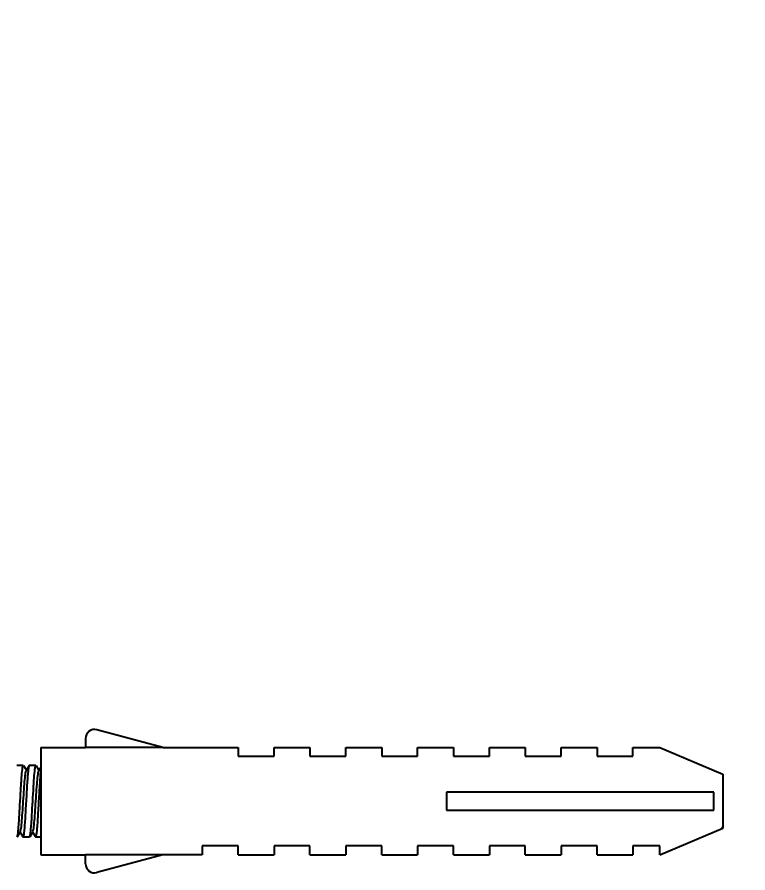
# Model space of a CAD drawing. Header units: inches. Extents: x 2 to 932, y -3 to 1338.
# Drawn here: x 832.47 to 873.19, y 218 to 265.72 of the extents above; entities that cross this region are included whole.
import ezdxf

# ---------------------------------------------------------------- set-up
doc = ezdxf.new("R2010")
doc.units = ezdxf.units.IN
doc.header["$MEASUREMENT"] = 0
doc.layers.add('line 2', color=140, linetype='Continuous')
doc.styles.get("Standard").update_dxf_attribs({"font": 'arial_0.ttf'})
doc.dimstyles.new('a', dxfattribs={"dimtxt": 3, "dimasz": 3, "dimexe": 2.5, "dimexo": 1, "dimgap": 1, "dimtad": 1, "dimdsep": 46, "dimtxsty": 'Standard', "dimcen": 0, "dimclrd": 2, "dimclre": 2, "dimclrt": 2, "dimadec": 0, "dimazin": 2, "dimtfac": 1, "dimtmove": 0, "dimatfit": 3, "dimfxl": 0, "dimtolj": 1, "dimtzin": 0, "dimarcsym": 0})

# ---------------------------------------------------------------- blocks, each defined once
blk = doc.blocks.new('*D50')
at = {"layer": 'Defpoints', "color": 0}
for p in [(871.787, 911.999), (871.787, 221.999), (919.603, 221.999)]:
    blk.add_point(p, dxfattribs=at)
at = {"layer": 'line 2', "color": 2, "lineweight": -2}
for p, q in [((876.787, 911.999), (932.103, 911.999)), ((919.603, 896.999), (919.603, 236.999)), ((876.787, 221.999), (932.103, 221.999))]:
    blk.add_line(p, q, dxfattribs=at)
at = {"layer": 'line 2', "color": 2}
for points in [[(917.103, 896.999), (922.103, 896.999), (919.603, 911.999)], [(917.103, 236.999), (922.103, 236.999), (919.603, 221.999)]]:
    blk.add_solid(points, dxfattribs=at)
at = {"layer": 'line 2', "color": 2, "insert": (906.944, 566.999), "char_height": 15, "attachment_point": 5, "rotation": 90}
blk.add_mtext('\\A1;690', dxfattribs=at)

msp = doc.modelspace()

# ---------------------------------------------------------------- linework, layer by layer
at = {"color": 2}
for p, q in [((840.585, 224.999), (836.917, 225.982)), ((836.287, 225.499), (836.287, 224.999)), ((833.787, 224.999), (833.787, 218.999)), ((833.787, 224.999), (836.287, 224.999)), ((840.585, 224.999), (836.287, 224.999)), ((840.585, 224.999), (844.787, 224.999)), ((844.787, 224.999), (844.787, 224.499)), ((846.787, 224.999), (848.787, 224.999)), ((846.787, 224.499), (846.787, 224.999)), ((848.787, 224.999), (848.787, 224.499)), ((850.787, 224.999), (852.787, 224.999)), ((850.787, 224.499), (850.787, 224.999)), ((852.787, 224.999), (852.787, 224.499)), ((854.787, 224.999), (856.787, 224.999)), ((854.787, 224.499), (854.787, 224.999)), ((856.787, 224.999), (856.787, 224.499)), ((858.787, 224.999), (860.787, 224.999)), ((858.787, 224.499), (858.787, 224.999)), ((860.787, 224.999), (860.787, 224.499)), ((862.787, 224.999), (864.787, 224.999)), ((862.787, 224.499), (862.787, 224.999)), ((864.787, 224.999), (864.787, 224.499)), ((866.787, 224.999), (868.287, 224.999)), ((866.787, 224.499), (866.787, 224.999)), ((868.287, 224.999), (871.787, 223.499)), ((844.787, 224.499), (846.787, 224.499)), ((848.787, 224.499), (850.787, 224.499)), ((852.787, 224.499), (854.787, 224.499)), ((856.787, 224.499), (858.787, 224.499)), ((860.787, 224.499), (862.787, 224.499)), ((864.787, 224.499), (866.787, 224.499)), ((832.46, 223.999), (832.814, 223.999)), ((832.823, 223.991), (832.911, 223.84)), ((832.911, 223.84), (832.987, 223.709)), ((832.976, 223.689), (833.063, 223.84)), ((833.063, 223.84), (833.151, 223.991)), ((833.16, 223.999), (833.514, 223.999)), ((833.524, 223.99), (833.611, 223.84)), ((833.611, 223.84), (833.687, 223.709)), ((833.676, 223.689), (833.763, 223.84)), ((833.763, 223.84), (833.787, 223.881)), ((871.787, 223.499), (871.787, 220.499)), ((856.398, 222.499), (856.398, 221.499)), ((871.287, 222.499), (856.398, 222.499)), ((871.287, 221.499), (871.287, 222.499)), ((856.398, 221.499), (871.287, 221.499)), ((833.787, 220.499), (833.777, 220.499)), ((868.287, 218.999), (871.787, 220.499)), ((871.787, 220.568), (871.747, 220.482)), ((832.561, 220.158), (832.473, 220.008)), ((832.648, 220.309), (832.561, 220.158)), ((832.713, 220.159), (832.637, 220.29)), ((832.801, 220.008), (832.713, 220.159)), ((833.261, 220.159), (833.174, 220.008)), ((833.348, 220.309), (833.261, 220.159)), ((833.413, 220.158), (833.337, 220.29)), ((833.501, 220.007), (833.413, 220.158)), ((833.164, 219.999), (832.81, 219.999)), ((833.787, 219.999), (833.51, 219.999)), ((844.787, 219.499), (842.787, 219.499)), ((842.787, 219.499), (842.787, 218.999)), ((844.787, 218.999), (844.787, 219.499)), ((848.787, 219.499), (846.787, 219.499)), ((846.787, 219.499), (846.787, 218.999)), ((848.787, 218.999), (848.787, 219.499)), ((852.787, 219.499), (850.787, 219.499)), ((850.787, 219.499), (850.787, 218.999)), ((852.787, 218.999), (852.787, 219.499)), ((856.787, 219.499), (854.787, 219.499)), ((854.787, 219.499), (854.787, 218.999)), ((856.787, 218.999), (856.787, 219.499)), ((860.787, 219.499), (858.787, 219.499)), ((858.787, 219.499), (858.787, 218.999)), ((860.787, 218.999), (860.787, 219.499)), ((864.787, 219.499), (862.787, 219.499)), ((862.787, 219.499), (862.787, 218.999)), ((864.787, 218.999), (864.787, 219.499)), ((868.287, 219.499), (866.787, 219.499)), ((866.787, 219.499), (866.787, 218.999)), ((868.287, 218.999), (868.287, 219.499)), ((833.787, 218.999), (836.287, 218.999)), ((842.787, 218.999), (836.287, 218.999)), ((836.287, 218.499), (836.287, 218.999)), ((840.585, 218.999), (836.917, 218.016)), ((844.787, 218.999), (846.787, 218.999)), ((848.787, 218.999), (850.787, 218.999)), ((852.787, 218.999), (854.787, 218.999)), ((856.787, 218.999), (858.787, 218.999)), ((860.787, 218.999), (862.787, 218.999)), ((864.787, 218.999), (866.787, 218.999))]:
    msp.add_line(p, q, dxfattribs=at)
for centre, start, end in [((836.787, 225.499), 75, 180), ((836.787, 218.499), 180, 285)]:
    msp.add_arc(centre, 0.5, start, end, dxfattribs=at)
for points, knots in [([(832.464, 219.999), (832.477, 219.999), (832.491, 220.048), (832.522, 220.251), (832.538, 220.404), (832.56, 220.685), (832.567, 220.786), (832.581, 220.998), (832.587, 221.108), (832.608, 221.464), (832.623, 221.731), (832.655, 222.267), (832.67, 222.534), (832.691, 222.891), (832.697, 223), (832.71, 223.212), (832.717, 223.313), (832.74, 223.594), (832.756, 223.748), (832.787, 223.951), (832.801, 223.999), (832.814, 223.999)], [0, 0, 0, 0, 0.125, 0.125, 0.25, 0.25, 0.3125, 0.3125, 0.375, 0.375, 0.5, 0.5, 0.625, 0.625, 0.6875, 0.6875, 0.75, 0.75, 0.875, 0.875, 1, 1, 1, 1]), ([(832.8, 220.023), (832.804, 220.013), (832.816, 219.976), (832.838, 220.05), (832.869, 220.245), (832.9, 220.571), (832.927, 220.988), (832.954, 221.473), (832.985, 221.999), (833.016, 222.526), (833.044, 223.01), (833.071, 223.427), (833.102, 223.755), (833.133, 223.943), (833.151, 224.021), (833.16, 223.999), (833.16, 223.999)], [0, 0, 0, 0, 0.029269, 0.108752, 0.191057, 0.273362, 0.352845, 0.432328, 0.514633, 0.596938, 0.676421, 0.755904, 0.838209, 0.920515, 0.999998, 1, 1, 1, 1]), ([(833.164, 219.999), (833.177, 219.999), (833.191, 220.048), (833.222, 220.251), (833.238, 220.404), (833.26, 220.685), (833.267, 220.786), (833.281, 220.998), (833.287, 221.108), (833.308, 221.464), (833.323, 221.731), (833.355, 222.267), (833.37, 222.534), (833.391, 222.891), (833.397, 223), (833.41, 223.212), (833.417, 223.313), (833.44, 223.594), (833.456, 223.748), (833.487, 223.951), (833.501, 223.999), (833.514, 223.999)], [0, 0, 0, 0, 0.125, 0.125, 0.25, 0.25, 0.3125, 0.3125, 0.375, 0.375, 0.5, 0.5, 0.625, 0.625, 0.6875, 0.6875, 0.75, 0.75, 0.875, 0.875, 1, 1, 1, 1]), ([(832.649, 220.334), (832.659, 220.354), (832.684, 220.403), (832.727, 220.771), (832.766, 221.331), (832.812, 221.999), (832.858, 222.668), (832.897, 223.228), (832.941, 223.595), (832.965, 223.644), (832.975, 223.664)], [0, 0, 0, 0, 0.096785, 0.233438, 0.364666, 0.500129, 0.635592, 0.76682, 0.903473, 1, 1, 1, 1]), ([(833.349, 220.334), (833.359, 220.355), (833.384, 220.403), (833.427, 220.771), (833.466, 221.331), (833.512, 221.999), (833.558, 222.668), (833.597, 223.228), (833.641, 223.595), (833.665, 223.644), (833.675, 223.664)], [0, 0, 0, 0, 0.0963677, 0.2330273, 0.3642629, 0.4997328, 0.6352028, 0.7664384, 0.9030979, 1, 1, 1, 1]), ([(833.5, 220.023), (833.504, 220.013), (833.516, 219.976), (833.538, 220.05), (833.569, 220.245), (833.6, 220.571), (833.627, 220.988), (833.654, 221.473), (833.685, 221.999), (833.716, 222.526), (833.744, 223.01), (833.767, 223.359), (833.782, 223.535), (833.787, 223.591)], [0, 0, 0, 0, 0.0284601, 0.1080094, 0.190383, 0.2727567, 0.3523059, 0.4318552, 0.5142288, 0.5966025, 0.6761517, 0.755701, 0.7987275, 0.7987275, 0.7987275, 0.7987275])]:
    msp.add_open_spline(points, degree=3, knots=knots, dxfattribs=at)

# ---------------------------------------------------------------- dimensions: what is measured, and where the dimension line sits
at = {"layer": 'line 2'}
dim = msp.add_linear_dim(base=(919.603, 221.999), p1=(871.787, 911.999), p2=(871.787, 221.999), angle=90, dimstyle='a', override={"dimscale": 5}, dxfattribs=at)
dim.commit()
dim.dimension.update_dxf_attribs({"geometry": '*D50', "text_midpoint": (906.944, 566.999)})

doc.saveas('drawing.dxf')
